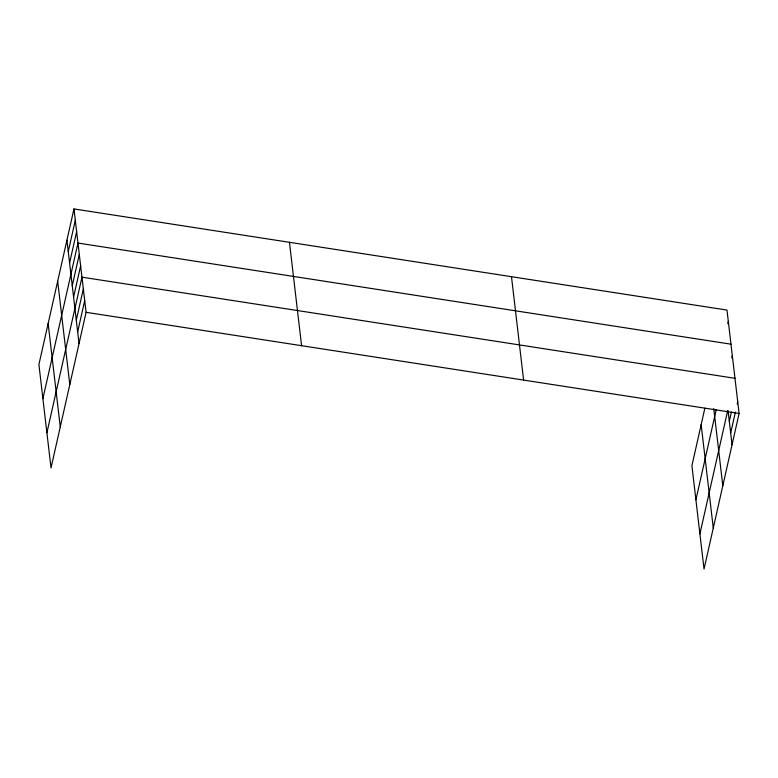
<?xml version="1.0" encoding="UTF-8"?>
<svg xmlns="http://www.w3.org/2000/svg" width="778" height="778" viewBox="0 0 778 778"><rect width="100%" height="100%" fill="white"/><g stroke="black" fill="none" stroke-linecap="round" stroke-linejoin="round"><path stroke-width="1.17" d="M73.968 208.932L38.9 364.542L51.017 467.928L86.086 312.318L73.968 208.932L726.983 310.072L739.1 413.458L704.032 569.068L691.914 465.682L704.868 408.207M68.26 251.576L75.301 220.3M69.592 262.945L76.633 231.679M42.897 398.667L77.965 243.047L730.98 344.187M72.257 285.691L79.298 254.425M73.589 297.07L80.64 265.794M46.904 432.782L81.972 277.172L734.977 378.303M76.293 320.157L83.343 288.881M77.664 331.875L84.714 300.6M727.79 323.755L728.315 321.44M695.911 499.797L716.227 409.646M731.787 357.87L732.312 355.556M699.908 533.912L727.673 410.716M729.307 421.287L731.398 412.029M730.678 433.006L735.375 412.165M737.204 404.054L737.729 401.74M86.086 312.318L739.1 413.458M728.072 410.745L732.049 444.724M713.757 408.528L722.801 485.764M701.163 424.652L713.28 528.038M511.486 276.696L523.604 380.082M289.465 242.308L301.582 345.695M66.918 240.198L79.045 343.594M57.679 281.237L69.796 384.624M48.148 323.512L60.266 426.898"/></g></svg>
